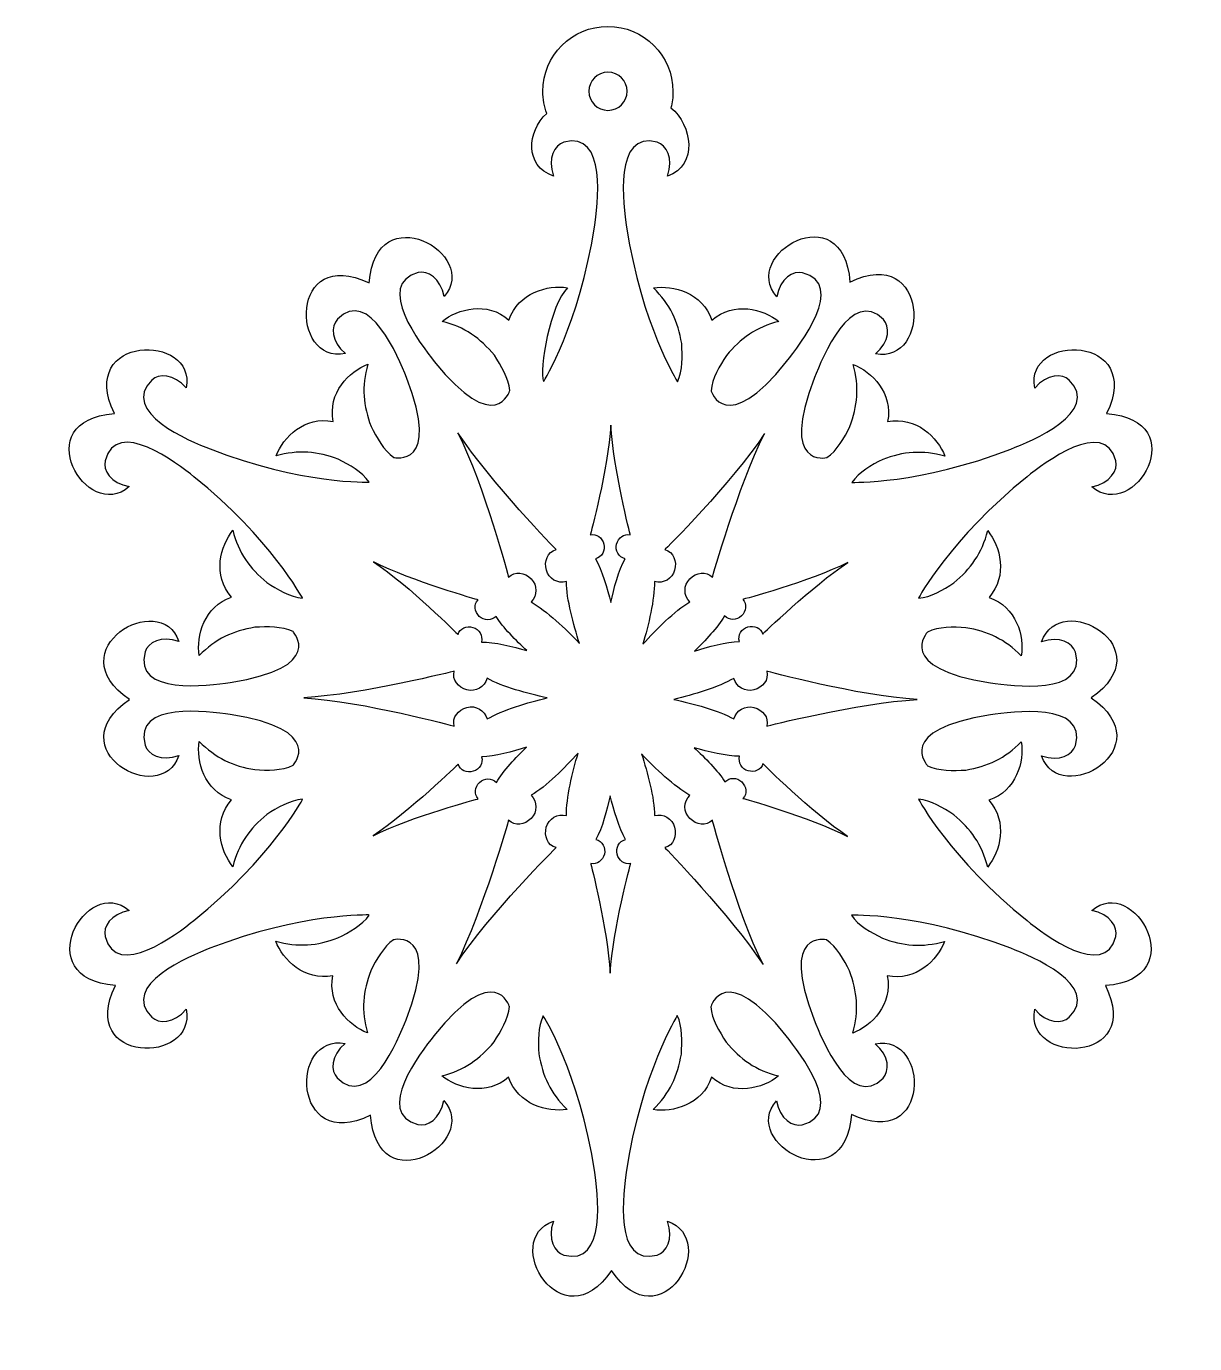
# Model space of a CAD drawing. Header units: centimetres. Extents: x 1 to 126, y -110 to -2.
# Drawn here: x 116.63 to 125.82, y -94.04 to -83.66 of the extents above; entities that cross this region are included whole.
import ezdxf

# ---------------------------------------------------------------- set-up
doc = ezdxf.new("R2010")
doc.units = ezdxf.units.CM
doc.header["$MEASUREMENT"] = 0
doc.layers.add('layer 1', color=7, linetype='Continuous')

msp = doc.modelspace()

# ---------------------------------------------------------------- linework, layer by layer
at = {"layer": 'layer 1', "color": 250}
for points, knots in [([(121.35293, -92.67088), (121.47019, -91.90664), (121.75286, -91.45425), (121.75286, -91.45425), (121.75286, -91.45425), (121.79489, -91.54156), (121.79061, -91.65958), (121.78475, -91.75704), (121.78475, -91.75704), (121.75669, -91.92573), (121.69354, -92.06785), (121.5621, -92.19364), (121.5621, -92.19364), (121.71792, -92.21849), (121.94882, -92.15615), (122.02269, -91.93971), (122.02269, -91.93971), (122.19487, -92.09021), (122.42628, -92.0287), (122.54883, -91.92926), (122.54883, -91.92926), (122.37208, -91.88605), (122.24633, -91.79454), (122.1377, -91.66248), (122.1377, -91.66248), (122.08391, -91.581), (122.02387, -91.48121), (122.01663, -91.38459), (122.01663, -91.38459), (122.01663, -91.38459), (122.12718, -91.01079), (122.61084, -91.61404), (122.61084, -91.61404), (122.71577, -91.74491), (123.08322, -92.22388), (122.7368, -92.31285), (122.7368, -92.31285), (122.66423, -92.3315), (122.55879, -92.2702), (122.53296, -92.12373), (122.53296, -92.12373), (122.24199, -92.45868), (123.07243, -92.92507), (123.12308, -92.23203), (123.12308, -92.23203), (123.74858, -92.53472), (123.74574, -91.59063), (123.31017, -91.67512), (123.31017, -91.67512), (123.4241, -91.77074), (123.42446, -91.89269), (123.37203, -91.94622), (123.37203, -91.94622), (123.12175, -92.20173), (122.89071, -91.64401), (122.82983, -91.48771), (122.82983, -91.48771), (122.54927, -90.76721), (122.92829, -90.85836), (122.92829, -90.85836), (122.92829, -90.85836), (123.00834, -90.91293), (123.06474, -91.01482), (123.1084, -91.10217), (123.1084, -91.10217), (123.16845, -91.26228), (123.18483, -91.41694), (123.13387, -91.59161), (123.13387, -91.59161), (123.28124, -91.5352), (123.45004, -91.36576), (123.40579, -91.14139), (123.40579, -91.14139), (123.63016, -91.18564), (123.79982, -91.01666), (123.85622, -90.86928), (123.85622, -90.86928), (123.68155, -90.92023), (123.5269, -90.90385), (123.36679, -90.8438), (123.36679, -90.8438), (123.27946, -90.80013), (123.17756, -90.74373), (123.12299, -90.66367), (123.12299, -90.66367), (123.12299, -90.66367), (123.65827, -90.64351), (124.37873, -90.92413), (124.37873, -90.92413), (124.53503, -90.985), (125.09273, -91.21606), (124.83721, -91.46632), (124.83721, -91.46632), (124.78368, -91.51875), (124.66174, -91.51838), (124.56611, -91.40445), (124.56611, -91.40445), (124.48161, -91.84001), (125.42583, -91.84299), (125.12317, -91.21748), (125.12317, -91.21748), (125.81621, -91.16687), (125.34986, -90.33641), (125.01489, -90.62735), (125.01489, -90.62735), (125.16136, -90.6532), (125.22266, -90.75863), (125.20402, -90.8312), (125.20402, -90.8312), (125.11502, -91.17761), (124.63608, -90.81014), (124.50522, -90.70521), (124.50522, -90.70521), (123.902, -90.22154), (123.65154, -89.75055), (123.65154, -89.75055), (123.65154, -89.75055), (123.74817, -89.7578), (123.84734, -89.81924), (123.92883, -89.87304), (123.92883, -89.87304), (124.06088, -89.98169), (124.15239, -90.10743), (124.1956, -90.28418), (124.1956, -90.28418), (124.29502, -90.16164), (124.35649, -89.9305), (124.20599, -89.75832), (124.20599, -89.75832), (124.42243, -89.68446), (124.48485, -89.45328), (124.46001, -89.29746), (124.46001, -89.29746), (124.33421, -89.4289), (124.19209, -89.49204), (124.0234, -89.5201), (124.0234, -89.5201), (123.92594, -89.52595), (123.8095, -89.52804), (123.7222, -89.48601), (123.7222, -89.48601), (123.7222, -89.48601), (123.45376, -89.20337), (124.21802, -89.08613), (124.21802, -89.08613), (124.38382, -89.0607), (124.98235, -88.98196), (124.88619, -89.32646), (124.88619, -89.32646), (124.86605, -89.39862), (124.76026, -89.45928), (124.62047, -89.40842), (124.62047, -89.40842), (124.76508, -89.82789), (125.58422, -89.34189), (125.00934, -88.95152), (125.00934, -88.95152), (125.58424, -88.56116), (124.7652, -88.09158), (124.62058, -88.51103), (124.62058, -88.51103), (124.76036, -88.46019), (124.86616, -88.52084), (124.88629, -88.59301), (124.88629, -88.59301), (124.98243, -88.93751), (124.38391, -88.85874), (124.21811, -88.83331), (124.21811, -88.83331), (123.45386, -88.71604), (123.7223, -88.43338), (123.7223, -88.43338), (123.7223, -88.43338), (123.8096, -88.39133), (123.92604, -88.39343), (124.02351, -88.39929), (124.02351, -88.39929), (124.1922, -88.42734), (124.33432, -88.4905), (124.46011, -88.62195), (124.46011, -88.62195), (124.48496, -88.46612), (124.4226, -88.23521), (124.20617, -88.16136), (124.20617, -88.16136), (124.35669, -87.98917), (124.29516, -87.75775), (124.19573, -87.63522), (124.19573, -87.63522), (124.15252, -87.81195), (124.061, -87.9377), (123.92895, -88.04634), (123.92895, -88.04634), (123.84747, -88.10014), (123.74766, -88.16017), (123.65105, -88.16742), (123.65105, -88.16742), (123.65105, -88.16742), (123.90214, -87.69505), (124.50538, -87.21141), (124.50538, -87.21141), (124.63625, -87.10649), (125.11522, -86.73903), (125.20419, -87.08544), (125.20419, -87.08544), (125.22283, -87.15802), (125.16154, -87.26345), (125.01506, -87.28929), (125.01506, -87.28929), (125.35001, -87.58025), (125.8247, -86.76402), (125.13167, -86.71337), (125.13167, -86.71337), (125.43436, -86.08788), (124.48197, -86.07652), (124.56646, -86.51208), (124.56646, -86.51208), (124.66209, -86.39815), (124.78403, -86.39779), (124.83756, -86.45023), (124.83756, -86.45023), (125.09307, -86.7005), (124.53535, -86.93154), (124.37904, -86.99241), (124.37904, -86.99241), (123.65855, -87.27297), (123.12647, -87.25496), (123.12647, -87.25496), (123.12647, -87.25496), (123.18105, -87.17491), (123.28192, -87.11792), (123.36925, -87.07426), (123.36925, -87.07426), (123.52937, -87.01422), (123.68401, -86.99785), (123.85868, -87.0488), (123.85868, -87.0488), (123.80229, -86.90142), (123.63285, -86.73263), (123.40847, -86.77687), (123.40847, -86.77687), (123.45273, -86.55251), (123.28375, -86.38285), (123.13638, -86.32645), (123.13638, -86.32645), (123.18732, -86.50112), (123.17093, -86.65577), (123.11089, -86.81588), (123.11089, -86.81588), (123.06722, -86.90321), (123.01081, -87.0051), (122.93076, -87.05969), (122.93076, -87.05969), (122.93076, -87.05969), (122.55178, -87.15082), (122.83238, -86.43036), (122.83238, -86.43036), (122.89325, -86.27406), (123.12432, -85.71635), (123.37458, -85.97187), (123.37458, -85.97187), (123.42701, -86.0254), (123.42663, -86.14734), (123.3127, -86.24296), (123.3127, -86.24296), (123.74828, -86.32747), (123.73696, -85.3751), (123.11145, -85.67775), (123.11145, -85.67775), (123.06084, -84.98471), (122.24466, -85.45921), (122.53561, -85.79419), (122.53561, -85.79419), (122.56146, -85.64771), (122.66689, -85.58642), (122.73946, -85.60506), (122.73946, -85.60506), (123.08587, -85.69406), (122.71839, -86.173), (122.61346, -86.30386), (122.61346, -86.30386), (122.12979, -86.90708), (122.01921, -86.53328), (122.01921, -86.53328), (122.01921, -86.53328), (122.02645, -86.43665), (122.0865, -86.33686), (122.14031, -86.25538), (122.14031, -86.25538), (122.24895, -86.12333), (122.37469, -86.03182), (122.55144, -85.98862), (122.55144, -85.98862), (122.42891, -85.88919), (122.19775, -85.82773), (122.02557, -85.97823), (122.02557, -85.97823), (121.95172, -85.76179), (121.72055, -85.69936), (121.56472, -85.72421), (121.56472, -85.72421), (121.69617, -85.84999), (121.75931, -85.99212), (121.78735, -86.1608), (121.78735, -86.1608), (121.79321, -86.25827), (121.79633, -86.3753), (121.75429, -86.4626), (121.75429, -86.4626), (121.75429, -86.4626), (121.47062, -86.00959), (121.3534, -85.24534), (121.3534, -85.24534), (121.32797, -85.07955), (121.24923, -84.48103), (121.59372, -84.57718), (121.59372, -84.57718), (121.66589, -84.59733), (121.72655, -84.70312), (121.6757, -84.84289), (121.6757, -84.84289), (121.91962, -84.75881), (121.8691, -84.43963), (121.70212, -84.30614), (121.70212, -84.30614), (121.71291, -84.26475), (121.71866, -84.22133), (121.71866, -84.17657), (121.71866, -84.17657), (121.71866, -83.89362), (121.48928, -83.66427), (121.20635, -83.66427), (121.20635, -83.66427), (120.9234, -83.66427), (120.69404, -83.89362), (120.69404, -84.17657), (120.69404, -84.17657), (120.69404, -84.23722), (120.70517, -84.29541), (120.72451, -84.34941), (120.72451, -84.34941), (120.57312, -84.49254), (120.54703, -84.76317), (120.77826, -84.84289), (120.77826, -84.84289), (120.72741, -84.70312), (120.78807, -84.59734), (120.86022, -84.5772), (120.86022, -84.5772), (121.20472, -84.48106), (121.12595, -85.07956), (121.10053, -85.24535), (121.10053, -85.24535), (120.98327, -86.00958), (120.70076, -86.46005), (120.70076, -86.46005), (120.70076, -86.46005), (120.65872, -86.37275), (120.75687, -85.84864), (120.88831, -85.72284), (120.88831, -85.72284), (120.7325, -85.698), (120.50159, -85.76034), (120.42772, -85.97678), (120.42772, -85.97678), (120.25554, -85.82626), (120.02414, -85.88778), (119.90159, -85.98721), (119.90159, -85.98721), (120.07833, -86.03043), (120.20406, -86.12194), (120.31271, -86.254), (120.31271, -86.254), (120.36651, -86.33548), (120.42654, -86.43526), (120.43378, -86.53189), (120.43378, -86.53189), (120.43378, -86.53189), (120.32323, -86.90568), (119.83957, -86.30244), (119.83957, -86.30244), (119.73465, -86.17156), (119.3672, -85.6926), (119.71361, -85.60362), (119.71361, -85.60362), (119.78619, -85.58498), (119.89162, -85.64628), (119.91746, -85.79276), (119.91746, -85.79276), (120.20843, -85.4578), (119.37799, -84.99141), (119.32734, -85.68445), (119.32734, -85.68445), (118.70185, -85.38176), (118.70468, -86.32583), (119.14025, -86.24136), (119.14025, -86.24136), (119.02632, -86.14573), (119.02596, -86.02378), (119.07839, -85.97025), (119.07839, -85.97025), (119.32867, -85.71475), (119.55972, -86.27247), (119.62059, -86.42877), (119.62059, -86.42877), (119.90115, -87.14925), (119.52213, -87.05812), (119.52213, -87.05812), (119.52213, -87.05812), (119.44208, -87.00353), (119.38567, -86.90164), (119.34202, -86.8143), (119.34202, -86.8143), (119.28197, -86.65419), (119.2656, -86.49954), (119.31655, -86.32488), (119.31655, -86.32488), (119.16917, -86.38126), (119.00038, -86.55071), (119.04463, -86.77508), (119.04463, -86.77508), (118.82026, -86.73082), (118.65061, -86.89981), (118.5942, -87.04718), (118.5942, -87.04718), (118.76887, -86.99625), (118.92352, -87.01262), (119.08363, -87.07267), (119.08363, -87.07267), (119.17096, -87.11634), (119.27285, -87.17274), (119.32743, -87.2528), (119.32743, -87.2528), (119.32743, -87.2528), (118.79524, -87.2727), (118.07478, -86.99211), (118.07478, -86.99211), (117.91848, -86.93124), (117.36078, -86.70018), (117.6163, -86.44993), (117.6163, -86.44993), (117.66983, -86.39749), (117.79178, -86.39785), (117.88738, -86.51178), (117.88738, -86.51178), (117.97189, -86.07622), (117.01953, -86.08755), (117.32219, -86.71304), (117.32219, -86.71304), (116.62916, -86.76366), (117.10367, -87.57982), (117.43862, -87.28887), (117.43862, -87.28887), (117.29215, -87.26303), (117.23086, -87.1576), (117.24951, -87.08504), (117.24951, -87.08504), (117.3385, -86.73862), (117.81744, -87.10609), (117.9483, -87.21101), (117.9483, -87.21101), (118.55151, -87.69467), (118.80196, -88.16566), (118.80196, -88.16566), (118.80196, -88.16566), (118.70534, -88.15842), (118.60307, -88.09722), (118.52158, -88.04342), (118.52158, -88.04342), (118.38955, -87.93477), (118.29803, -87.80902), (118.25482, -87.63229), (118.25482, -87.63229), (118.1554, -87.75481), (118.09392, -87.98595), (118.24443, -88.15814), (118.24443, -88.15814), (118.02799, -88.232), (117.96557, -88.46317), (117.99041, -88.619), (117.99041, -88.619), (118.11621, -88.48755), (118.25833, -88.42441), (118.42701, -88.39635), (118.42701, -88.39635), (118.52448, -88.39051), (118.64091, -88.38842), (118.72822, -88.43045), (118.72822, -88.43045), (118.72822, -88.43045), (118.99665, -88.7131), (118.23239, -88.83032), (118.23239, -88.83032), (118.0666, -88.85575), (117.46807, -88.9345), (117.56423, -88.59), (117.56423, -88.59), (117.58437, -88.51783), (117.69016, -88.45717), (117.82995, -88.50803), (117.82995, -88.50803), (117.68534, -88.08857), (116.86622, -88.57456), (117.44108, -88.96494), (117.44108, -88.96494), (116.86619, -89.35529), (117.68522, -89.82487), (117.82984, -89.40543), (117.82984, -89.40543), (117.69006, -89.45627), (117.58427, -89.3956), (117.56413, -89.32343), (117.56413, -89.32343), (117.46799, -88.97893), (118.06651, -89.0577), (118.23231, -89.08315), (118.23231, -89.08315), (118.99655, -89.20041), (118.72811, -89.48309), (118.72811, -89.48309), (118.72811, -89.48309), (118.64081, -89.52512), (118.52437, -89.52302), (118.4269, -89.51716), (118.4269, -89.51716), (118.25822, -89.4891), (118.1161, -89.42596), (117.99031, -89.29449), (117.99031, -89.29449), (117.96546, -89.45033), (118.0278, -89.68122), (118.24424, -89.7551), (118.24424, -89.7551), (118.09372, -89.92728), (118.15524, -90.15869), (118.25468, -90.28122), (118.25468, -90.28122), (118.29789, -90.10449), (118.38941, -89.97874), (118.52146, -89.87011), (118.52146, -89.87011), (118.60294, -89.81631), (118.70626, -89.75799), (118.80288, -89.75076), (118.80288, -89.75076), (118.80288, -89.75076), (118.55139, -90.22114), (117.94816, -90.70478), (117.94816, -90.70478), (117.81728, -90.8097), (117.33833, -91.17715), (117.24936, -90.83075), (117.24936, -90.83075), (117.23071, -90.75817), (117.29201, -90.65274), (117.43848, -90.6269), (117.43848, -90.6269), (117.10352, -90.33594), (116.63715, -91.16637), (117.33018, -91.21702), (117.33018, -91.21702), (117.0275, -91.8425), (117.97157, -91.83965), (117.88709, -91.4041), (117.88709, -91.4041), (117.79146, -91.51802), (117.66951, -91.51838), (117.61599, -91.46595), (117.61599, -91.46595), (117.36049, -91.21568), (117.91819, -90.98464), (118.07449, -90.92377), (118.07449, -90.92377), (118.79496, -90.64321), (119.32808, -90.66181), (119.32808, -90.66181), (119.32808, -90.66181), (119.27349, -90.74185), (119.16848, -90.79856), (119.08115, -90.84223), (119.08115, -90.84223), (118.92103, -90.90227), (118.76637, -90.91864), (118.5917, -90.86769), (118.5917, -90.86769), (118.64811, -91.01507), (118.81755, -91.18385), (119.04192, -91.13962), (119.04192, -91.13962), (118.99766, -91.36398), (119.16664, -91.53363), (119.31402, -91.59004), (119.31402, -91.59004), (119.26308, -91.41537), (119.27947, -91.26071), (119.3395, -91.10061), (119.3395, -91.10061), (119.38317, -91.01327), (119.43958, -90.91139), (119.51963, -90.8568), (119.51963, -90.8568), (119.51963, -90.8568), (119.89863, -90.76565), (119.61802, -91.48613), (119.61802, -91.48613), (119.55715, -91.64244), (119.32608, -92.20014), (119.07581, -91.94461), (119.07581, -91.94461), (119.02338, -91.89108), (119.02375, -91.76914), (119.13768, -91.67352), (119.13768, -91.67352), (118.70212, -91.58902), (118.71344, -92.54139), (119.33894, -92.23875), (119.33894, -92.23875), (119.38956, -92.93179), (120.20574, -92.45728), (119.91478, -92.1223), (119.91478, -92.1223), (119.88894, -92.26878), (119.78352, -92.33007), (119.71095, -92.31142), (119.71095, -92.31142), (119.36451, -92.22244), (119.73199, -91.74349), (119.83692, -91.61262), (119.83692, -91.61262), (120.32061, -91.00939), (120.43119, -91.3832), (120.43119, -91.3832), (120.43119, -91.3832), (120.42395, -91.47983), (120.36391, -91.57962), (120.31009, -91.66109), (120.31009, -91.66109), (120.20146, -91.79315), (120.0757, -91.88465), (119.89897, -91.92787), (119.89897, -91.92787), (120.0215, -92.0273), (120.25265, -92.08876), (120.42482, -91.93826), (120.42482, -91.93826), (120.49868, -92.1547), (120.72985, -92.21713), (120.88569, -92.19228), (120.88569, -92.19228), (120.75424, -92.06649), (120.69109, -91.92437), (120.66304, -91.75569), (120.66304, -91.75569), (120.65719, -91.65822), (120.6551, -91.54177), (120.69714, -91.45448), (120.69714, -91.45448), (120.69714, -91.45448), (120.98289, -91.90656), (121.10012, -92.67078), (121.10012, -92.67078), (121.12555, -92.83659), (121.20429, -93.4351), (120.8598, -93.33895), (120.8598, -93.33895), (120.78763, -93.31881), (120.72697, -93.21302), (120.77783, -93.07325), (120.77783, -93.07325), (120.35838, -93.21784), (120.84435, -94.03695), (121.23474, -93.4621), (121.23474, -93.4621), (121.62507, -94.03697), (122.09465, -93.21796), (121.6752, -93.07335), (121.6752, -93.07335), (121.72605, -93.21312), (121.6654, -93.31891), (121.59323, -93.33905), (121.59323, -93.33905), (121.24873, -93.43519), (121.3275, -92.83668), (121.35293, -92.67088)], [0, 0, 0, 0, 0.00581395, 0.00581395, 0.00581395, 0.00581395, 0.01162791, 0.01162791, 0.01162791, 0.01162791, 0.01744186, 0.01744186, 0.01744186, 0.01744186, 0.02325581, 0.02325581, 0.02325581, 0.02325581, 0.02906977, 0.02906977, 0.02906977, 0.02906977, 0.03488372, 0.03488372, 0.03488372, 0.03488372, 0.04069767, 0.04069767, 0.04069767, 0.04069767, 0.04651163, 0.04651163, 0.04651163, 0.04651163, 0.05232558, 0.05232558, 0.05232558, 0.05232558, 0.05813953, 0.05813953, 0.05813953, 0.05813953, 0.06395349, 0.06395349, 0.06395349, 0.06395349, 0.06976744, 0.06976744, 0.06976744, 0.06976744, 0.0755814, 0.0755814, 0.0755814, 0.0755814, 0.08139535, 0.08139535, 0.08139535, 0.08139535, 0.0872093, 0.0872093, 0.0872093, 0.0872093, 0.09302326, 0.09302326, 0.09302326, 0.09302326, 0.09883721, 0.09883721, 0.09883721, 0.09883721, 0.10465116, 0.10465116, 0.10465116, 0.10465116, 0.11046512, 0.11046512, 0.11046512, 0.11046512, 0.11627907, 0.11627907, 0.11627907, 0.11627907, 0.12209302, 0.12209302, 0.12209302, 0.12209302, 0.12790698, 0.12790698, 0.12790698, 0.12790698, 0.13372093, 0.13372093, 0.13372093, 0.13372093, 0.13953488, 0.13953488, 0.13953488, 0.13953488, 0.14534884, 0.14534884, 0.14534884, 0.14534884, 0.15116279, 0.15116279, 0.15116279, 0.15116279, 0.15697674, 0.15697674, 0.15697674, 0.15697674, 0.1627907, 0.1627907, 0.1627907, 0.1627907, 0.16860465, 0.16860465, 0.16860465, 0.16860465, 0.1744186, 0.1744186, 0.1744186, 0.1744186, 0.18023256, 0.18023256, 0.18023256, 0.18023256, 0.18604651, 0.18604651, 0.18604651, 0.18604651, 0.19186047, 0.19186047, 0.19186047, 0.19186047, 0.19767442, 0.19767442, 0.19767442, 0.19767442, 0.20348837, 0.20348837, 0.20348837, 0.20348837, 0.20930233, 0.20930233, 0.20930233, 0.20930233, 0.21511628, 0.21511628, 0.21511628, 0.21511628, 0.22093023, 0.22093023, 0.22093023, 0.22093023, 0.22674419, 0.22674419, 0.22674419, 0.22674419, 0.23255814, 0.23255814, 0.23255814, 0.23255814, 0.23837209, 0.23837209, 0.23837209, 0.23837209, 0.24418605, 0.24418605, 0.24418605, 0.24418605, 0.25, 0.25, 0.25, 0.25, 0.25581395, 0.25581395, 0.25581395, 0.25581395, 0.26162791, 0.26162791, 0.26162791, 0.26162791, 0.26744186, 0.26744186, 0.26744186, 0.26744186, 0.27325581, 0.27325581, 0.27325581, 0.27325581, 0.27906977, 0.27906977, 0.27906977, 0.27906977, 0.28488372, 0.28488372, 0.28488372, 0.28488372, 0.29069767, 0.29069767, 0.29069767, 0.29069767, 0.29651163, 0.29651163, 0.29651163, 0.29651163, 0.30232558, 0.30232558, 0.30232558, 0.30232558, 0.30813953, 0.30813953, 0.30813953, 0.30813953, 0.31395349, 0.31395349, 0.31395349, 0.31395349, 0.31976744, 0.31976744, 0.31976744, 0.31976744, 0.3255814, 0.3255814, 0.3255814, 0.3255814, 0.33139535, 0.33139535, 0.33139535, 0.33139535, 0.3372093, 0.3372093, 0.3372093, 0.3372093, 0.34302326, 0.34302326, 0.34302326, 0.34302326, 0.34883721, 0.34883721, 0.34883721, 0.34883721, 0.35465116, 0.35465116, 0.35465116, 0.35465116, 0.36046512, 0.36046512, 0.36046512, 0.36046512, 0.36627907, 0.36627907, 0.36627907, 0.36627907, 0.37209302, 0.37209302, 0.37209302, 0.37209302, 0.37790698, 0.37790698, 0.37790698, 0.37790698, 0.38372093, 0.38372093, 0.38372093, 0.38372093, 0.38953488, 0.38953488, 0.38953488, 0.38953488, 0.39534884, 0.39534884, 0.39534884, 0.39534884, 0.40116279, 0.40116279, 0.40116279, 0.40116279, 0.40697674, 0.40697674, 0.40697674, 0.40697674, 0.4127907, 0.4127907, 0.4127907, 0.4127907, 0.41860465, 0.41860465, 0.41860465, 0.41860465, 0.4244186, 0.4244186, 0.4244186, 0.4244186, 0.43023256, 0.43023256, 0.43023256, 0.43023256, 0.43604651, 0.43604651, 0.43604651, 0.43604651, 0.44186047, 0.44186047, 0.44186047, 0.44186047, 0.44767442, 0.44767442, 0.44767442, 0.44767442, 0.45348837, 0.45348837, 0.45348837, 0.45348837, 0.45930233, 0.45930233, 0.45930233, 0.45930233, 0.46511628, 0.46511628, 0.46511628, 0.46511628, 0.47093023, 0.47093023, 0.47093023, 0.47093023, 0.47674419, 0.47674419, 0.47674419, 0.47674419, 0.48255814, 0.48255814, 0.48255814, 0.48255814, 0.48837209, 0.48837209, 0.48837209, 0.48837209, 0.49418605, 0.49418605, 0.49418605, 0.49418605, 0.5, 0.5, 0.5, 0.5, 0.50581395, 0.50581395, 0.50581395, 0.50581395, 0.51162791, 0.51162791, 0.51162791, 0.51162791, 0.51744186, 0.51744186, 0.51744186, 0.51744186, 0.52325581, 0.52325581, 0.52325581, 0.52325581, 0.52906977, 0.52906977, 0.52906977, 0.52906977, 0.53488372, 0.53488372, 0.53488372, 0.53488372, 0.54069767, 0.54069767, 0.54069767, 0.54069767, 0.54651163, 0.54651163, 0.54651163, 0.54651163, 0.55232558, 0.55232558, 0.55232558, 0.55232558, 0.55813953, 0.55813953, 0.55813953, 0.55813953, 0.56395349, 0.56395349, 0.56395349, 0.56395349, 0.56976744, 0.56976744, 0.56976744, 0.56976744, 0.5755814, 0.5755814, 0.5755814, 0.5755814, 0.58139535, 0.58139535, 0.58139535, 0.58139535, 0.5872093, 0.5872093, 0.5872093, 0.5872093, 0.59302326, 0.59302326, 0.59302326, 0.59302326, 0.59883721, 0.59883721, 0.59883721, 0.59883721, 0.60465116, 0.60465116, 0.60465116, 0.60465116, 0.61046512, 0.61046512, 0.61046512, 0.61046512, 0.61627907, 0.61627907, 0.61627907, 0.61627907, 0.62209302, 0.62209302, 0.62209302, 0.62209302, 0.62790698, 0.62790698, 0.62790698, 0.62790698, 0.63372093, 0.63372093, 0.63372093, 0.63372093, 0.63953488, 0.63953488, 0.63953488, 0.63953488, 0.64534884, 0.64534884, 0.64534884, 0.64534884, 0.65116279, 0.65116279, 0.65116279, 0.65116279, 0.65697674, 0.65697674, 0.65697674, 0.65697674, 0.6627907, 0.6627907, 0.6627907, 0.6627907, 0.66860465, 0.66860465, 0.66860465, 0.66860465, 0.6744186, 0.6744186, 0.6744186, 0.6744186, 0.68023256, 0.68023256, 0.68023256, 0.68023256, 0.68604651, 0.68604651, 0.68604651, 0.68604651, 0.69186047, 0.69186047, 0.69186047, 0.69186047, 0.69767442, 0.69767442, 0.69767442, 0.69767442, 0.70348837, 0.70348837, 0.70348837, 0.70348837, 0.70930233, 0.70930233, 0.70930233, 0.70930233, 0.71511628, 0.71511628, 0.71511628, 0.71511628, 0.72093023, 0.72093023, 0.72093023, 0.72093023, 0.72674419, 0.72674419, 0.72674419, 0.72674419, 0.73255814, 0.73255814, 0.73255814, 0.73255814, 0.73837209, 0.73837209, 0.73837209, 0.73837209, 0.74418605, 0.74418605, 0.74418605, 0.74418605, 0.75, 0.75, 0.75, 0.75, 0.75581395, 0.75581395, 0.75581395, 0.75581395, 0.76162791, 0.76162791, 0.76162791, 0.76162791, 0.76744186, 0.76744186, 0.76744186, 0.76744186, 0.77325581, 0.77325581, 0.77325581, 0.77325581, 0.77906977, 0.77906977, 0.77906977, 0.77906977, 0.78488372, 0.78488372, 0.78488372, 0.78488372, 0.79069767, 0.79069767, 0.79069767, 0.79069767, 0.79651163, 0.79651163, 0.79651163, 0.79651163, 0.80232558, 0.80232558, 0.80232558, 0.80232558, 0.80813953, 0.80813953, 0.80813953, 0.80813953, 0.81395349, 0.81395349, 0.81395349, 0.81395349, 0.81976744, 0.81976744, 0.81976744, 0.81976744, 0.8255814, 0.8255814, 0.8255814, 0.8255814, 0.83139535, 0.83139535, 0.83139535, 0.83139535, 0.8372093, 0.8372093, 0.8372093, 0.8372093, 0.84302326, 0.84302326, 0.84302326, 0.84302326, 0.84883721, 0.84883721, 0.84883721, 0.84883721, 0.85465116, 0.85465116, 0.85465116, 0.85465116, 0.86046512, 0.86046512, 0.86046512, 0.86046512, 0.86627907, 0.86627907, 0.86627907, 0.86627907, 0.87209302, 0.87209302, 0.87209302, 0.87209302, 0.87790698, 0.87790698, 0.87790698, 0.87790698, 0.88372093, 0.88372093, 0.88372093, 0.88372093, 0.88953488, 0.88953488, 0.88953488, 0.88953488, 0.89534884, 0.89534884, 0.89534884, 0.89534884, 0.90116279, 0.90116279, 0.90116279, 0.90116279, 0.90697674, 0.90697674, 0.90697674, 0.90697674, 0.9127907, 0.9127907, 0.9127907, 0.9127907, 0.91860465, 0.91860465, 0.91860465, 0.91860465, 0.9244186, 0.9244186, 0.9244186, 0.9244186, 0.93023256, 0.93023256, 0.93023256, 0.93023256, 0.93604651, 0.93604651, 0.93604651, 0.93604651, 0.94186047, 0.94186047, 0.94186047, 0.94186047, 0.94767442, 0.94767442, 0.94767442, 0.94767442, 0.95348837, 0.95348837, 0.95348837, 0.95348837, 0.95930233, 0.95930233, 0.95930233, 0.95930233, 0.96511628, 0.96511628, 0.96511628, 0.96511628, 0.97093023, 0.97093023, 0.97093023, 0.97093023, 0.97674419, 0.97674419, 0.97674419, 0.97674419, 0.98255814, 0.98255814, 0.98255814, 0.98255814, 0.98837209, 0.98837209, 0.98837209, 0.98837209, 1, 1, 1, 1]), ([(121.20719, -84.326), (121.12419, -84.326), (121.05689, -84.25872), (121.05689, -84.17571), (121.05689, -84.17571), (121.05689, -84.09271), (121.12419, -84.02541), (121.20719, -84.02541), (121.20719, -84.02541), (121.2902, -84.02541), (121.35748, -84.09271), (121.35748, -84.17571), (121.35748, -84.17571), (121.35748, -84.25872), (121.2902, -84.326), (121.20719, -84.326)], [0, 0, 0, 0, 0.2, 0.2, 0.2, 0.2, 0.4, 0.4, 0.4, 0.4, 0.6, 0.6, 0.6, 0.6, 1, 1, 1, 1]), ([(121.34163, -87.85677), (121.29131, -87.94443), (121.25397, -88.09187), (121.22893, -88.20074), (121.22893, -88.20074), (121.20389, -88.09187), (121.15852, -87.94438), (121.10821, -87.85674), (121.10821, -87.85674), (121.15835, -87.84329), (121.1881, -87.79177), (121.17466, -87.74163), (121.17466, -87.74163), (121.16123, -87.69149), (121.11757, -87.65477), (121.06742, -87.66821), (121.06742, -87.66821), (121.06742, -87.66821), (121.20907, -87.14629), (121.22954, -86.80514), (121.22954, -86.80514), (121.25001, -87.14629), (121.38242, -87.66825), (121.38242, -87.66825), (121.38242, -87.66825), (121.33228, -87.65482), (121.28861, -87.69154), (121.27517, -87.74168), (121.27517, -87.74168), (121.26174, -87.79181), (121.29149, -87.84335), (121.34163, -87.85677)], [0, 0, 0, 0, 0.11111111, 0.11111111, 0.11111111, 0.11111111, 0.22222222, 0.22222222, 0.22222222, 0.22222222, 0.33333333, 0.33333333, 0.33333333, 0.33333333, 0.44444444, 0.44444444, 0.44444444, 0.44444444, 0.55555556, 0.55555556, 0.55555556, 0.55555556, 0.66666667, 0.66666667, 0.66666667, 0.66666667, 0.77777778, 0.77777778, 0.77777778, 0.77777778, 1, 1, 1, 1]), ([(120.98182, -88.52265), (120.8774, -88.4105), (120.72235, -88.2664), (120.60245, -88.19678), (120.60245, -88.19678), (120.65279, -88.14643), (120.65279, -88.06481), (120.60246, -88.01447), (120.60246, -88.01447), (120.55211, -87.96411), (120.47504, -87.95044), (120.42469, -88.00079), (120.42469, -88.00079), (120.42469, -88.00079), (120.23498, -87.28364), (120.02532, -86.86431), (120.02532, -86.86431), (120.28364, -87.25555), (120.79892, -87.7848), (120.79892, -87.7848), (120.79892, -87.7848), (120.73016, -87.80323), (120.70346, -87.8768), (120.72189, -87.94558), (120.72189, -87.94558), (120.74031, -88.01435), (120.811, -88.05516), (120.87978, -88.03674), (120.87978, -88.03674), (120.88012, -88.17537), (120.9369, -88.37614), (120.98182, -88.52265)], [0, 0, 0, 0, 0.11111111, 0.11111111, 0.11111111, 0.11111111, 0.22222222, 0.22222222, 0.22222222, 0.22222222, 0.33333333, 0.33333333, 0.33333333, 0.33333333, 0.44444444, 0.44444444, 0.44444444, 0.44444444, 0.55555556, 0.55555556, 0.55555556, 0.55555556, 0.66666667, 0.66666667, 0.66666667, 0.66666667, 0.77777778, 0.77777778, 0.77777778, 0.77777778, 1, 1, 1, 1]), ([(122.02898, -88.00094), (121.97863, -87.95059), (121.90156, -87.96427), (121.85121, -88.01462), (121.85121, -88.01462), (121.80086, -88.06496), (121.80086, -88.14659), (121.85121, -88.19694), (121.85121, -88.19694), (121.73131, -88.26654), (121.58583, -88.41612), (121.4814, -88.52827), (121.4814, -88.52827), (121.52633, -88.38176), (121.5736, -88.17543), (121.57395, -88.03678), (121.57395, -88.03678), (121.64271, -88.05522), (121.71341, -88.01441), (121.73184, -87.94562), (121.73184, -87.94562), (121.75027, -87.87685), (121.72357, -87.80327), (121.6548, -87.78485), (121.6548, -87.78485), (121.6548, -87.78485), (122.18103, -87.26197), (122.43936, -86.87073), (122.43936, -86.87073), (122.22969, -87.29005), (122.02898, -88.00094), (122.02898, -88.00094)], [0, 0, 0, 0, 0.11111111, 0.11111111, 0.11111111, 0.11111111, 0.22222222, 0.22222222, 0.22222222, 0.22222222, 0.33333333, 0.33333333, 0.33333333, 0.33333333, 0.44444444, 0.44444444, 0.44444444, 0.44444444, 0.55555556, 0.55555556, 0.55555556, 0.55555556, 0.66666667, 0.66666667, 0.66666667, 0.66666667, 0.77777778, 0.77777778, 0.77777778, 0.77777778, 1, 1, 1, 1]), ([(120.56874, -88.57954), (120.46194, -88.54679), (120.31152, -88.51233), (120.21045, -88.51208), (120.21045, -88.51208), (120.22389, -88.46194), (120.19413, -88.41041), (120.14399, -88.39698), (120.14399, -88.39698), (120.09387, -88.38353), (120.04023, -88.403), (120.02679, -88.45313), (120.02679, -88.45313), (120.02679, -88.45313), (119.64562, -88.06952), (119.36041, -87.8812), (119.36041, -87.8812), (119.6661, -88.03405), (120.18432, -88.18036), (120.18432, -88.18036), (120.18432, -88.18036), (120.14763, -88.21706), (120.15759, -88.27325), (120.1943, -88.30994), (120.1943, -88.30994), (120.23099, -88.34665), (120.29049, -88.34665), (120.3272, -88.30995), (120.3272, -88.30995), (120.37794, -88.39736), (120.48698, -88.50341), (120.56874, -88.57954)], [0, 0, 0, 0, 0.11111111, 0.11111111, 0.11111111, 0.11111111, 0.22222222, 0.22222222, 0.22222222, 0.22222222, 0.33333333, 0.33333333, 0.33333333, 0.33333333, 0.44444444, 0.44444444, 0.44444444, 0.44444444, 0.55555556, 0.55555556, 0.55555556, 0.55555556, 0.66666667, 0.66666667, 0.66666667, 0.66666667, 0.77777778, 0.77777778, 0.77777778, 0.77777778, 1, 1, 1, 1]), ([(122.42498, -88.44976), (122.41154, -88.39962), (122.35789, -88.38015), (122.30777, -88.3936), (122.30777, -88.3936), (122.25763, -88.40703), (122.22788, -88.45856), (122.24131, -88.50869), (122.24131, -88.50869), (122.14024, -88.50894), (121.99388, -88.55034), (121.88707, -88.58308), (121.88707, -88.58308), (121.96884, -88.50696), (122.07388, -88.39393), (122.12463, -88.30652), (122.12463, -88.30652), (122.16133, -88.34323), (122.22084, -88.34323), (122.25754, -88.30652), (122.25754, -88.30652), (122.29425, -88.26982), (122.30422, -88.21365), (122.26751, -88.17694), (122.26751, -88.17694), (122.26751, -88.17694), (122.79033, -88.03864), (123.09603, -87.88579), (123.09603, -87.88579), (122.8108, -88.07411), (122.42498, -88.44976), (122.42498, -88.44976)], [0, 0, 0, 0, 0.11111111, 0.11111111, 0.11111111, 0.11111111, 0.22222222, 0.22222222, 0.22222222, 0.22222222, 0.33333333, 0.33333333, 0.33333333, 0.33333333, 0.44444444, 0.44444444, 0.44444444, 0.44444444, 0.55555556, 0.55555556, 0.55555556, 0.55555556, 0.66666667, 0.66666667, 0.66666667, 0.66666667, 0.77777778, 0.77777778, 0.77777778, 0.77777778, 1, 1, 1, 1]), ([(120.25526, -89.11809), (120.23684, -89.04932), (120.16615, -89.0085), (120.09738, -89.02693), (120.09738, -89.02693), (120.02859, -89.04535), (119.97821, -89.10526), (119.99665, -89.17403), (119.99665, -89.17403), (119.99665, -89.17403), (119.28072, -88.97976), (118.81274, -88.95166), (118.81274, -88.95166), (119.28072, -88.92358), (119.99671, -88.74195), (119.99671, -88.74195), (119.99671, -88.74195), (119.97828, -88.81072), (120.02865, -88.87063), (120.09743, -88.88905), (120.09743, -88.88905), (120.1662, -88.90749), (120.2369, -88.86668), (120.25531, -88.79789), (120.25531, -88.79789), (120.37555, -88.86693), (120.57782, -88.91813), (120.72716, -88.95249), (120.72716, -88.95249), (120.57782, -88.98684), (120.3755, -89.04907), (120.25526, -89.11809)], [0, 0, 0, 0, 0.11111111, 0.11111111, 0.11111111, 0.11111111, 0.22222222, 0.22222222, 0.22222222, 0.22222222, 0.33333333, 0.33333333, 0.33333333, 0.33333333, 0.44444444, 0.44444444, 0.44444444, 0.44444444, 0.55555556, 0.55555556, 0.55555556, 0.55555556, 0.66666667, 0.66666667, 0.66666667, 0.66666667, 0.77777778, 0.77777778, 0.77777778, 0.77777778, 1, 1, 1, 1]), ([(122.45678, -89.17429), (122.4752, -89.10551), (122.42483, -89.04561), (122.35606, -89.02717), (122.35606, -89.02717), (122.28728, -89.00875), (122.2166, -89.04956), (122.19816, -89.11833), (122.19816, -89.11833), (122.07793, -89.0493), (121.87567, -88.9981), (121.72632, -88.96374), (121.72632, -88.96374), (121.87567, -88.92938), (122.078, -88.86715), (122.19824, -88.79814), (122.19824, -88.79814), (122.21665, -88.86691), (122.28734, -88.90772), (122.35612, -88.88931), (122.35612, -88.88931), (122.4249, -88.87087), (122.47527, -88.81096), (122.45684, -88.74219), (122.45684, -88.74219), (122.45684, -88.74219), (123.17278, -88.93648), (123.64078, -88.96458), (123.64078, -88.96458), (123.17278, -88.99266), (122.45678, -89.17429), (122.45678, -89.17429)], [0, 0, 0, 0, 0.11111111, 0.11111111, 0.11111111, 0.11111111, 0.22222222, 0.22222222, 0.22222222, 0.22222222, 0.33333333, 0.33333333, 0.33333333, 0.33333333, 0.44444444, 0.44444444, 0.44444444, 0.44444444, 0.55555556, 0.55555556, 0.55555556, 0.55555556, 0.66666667, 0.66666667, 0.66666667, 0.66666667, 0.77777778, 0.77777778, 0.77777778, 0.77777778, 1, 1, 1, 1]), ([(120.56668, -89.34068), (120.48492, -89.4168), (120.37988, -89.52984), (120.32912, -89.61723), (120.32912, -89.61723), (120.29243, -89.58052), (120.23291, -89.58052), (120.19622, -89.61723), (120.19622, -89.61723), (120.15951, -89.65393), (120.14955, -89.71011), (120.18624, -89.74681), (120.18624, -89.74681), (120.18624, -89.74681), (119.66344, -89.88511), (119.35774, -90.03795), (119.35774, -90.03795), (119.64295, -89.84965), (120.02878, -89.474), (120.02878, -89.474), (120.02878, -89.474), (120.04222, -89.52413), (120.09586, -89.5436), (120.146, -89.53015), (120.146, -89.53015), (120.19613, -89.51673), (120.22588, -89.4652), (120.21246, -89.41506), (120.21246, -89.41506), (120.31352, -89.41481), (120.45989, -89.37342), (120.56668, -89.34068)], [0, 0, 0, 0, 0.11111111, 0.11111111, 0.11111111, 0.11111111, 0.22222222, 0.22222222, 0.22222222, 0.22222222, 0.33333333, 0.33333333, 0.33333333, 0.33333333, 0.44444444, 0.44444444, 0.44444444, 0.44444444, 0.55555556, 0.55555556, 0.55555556, 0.55555556, 0.66666667, 0.66666667, 0.66666667, 0.66666667, 0.77777778, 0.77777778, 0.77777778, 0.77777778, 1, 1, 1, 1]), ([(120.87955, -89.87943), (120.81077, -89.86099), (120.74008, -89.90181), (120.72166, -89.97059), (120.72166, -89.97059), (120.70322, -90.03936), (120.72991, -90.11294), (120.79868, -90.13137), (120.79868, -90.13137), (120.79868, -90.13137), (120.27248, -90.65425), (120.01414, -91.04547), (120.01414, -91.04547), (120.22382, -90.62615), (120.42452, -89.91527), (120.42452, -89.91527), (120.42452, -89.91527), (120.47487, -89.96562), (120.55193, -89.95194), (120.60228, -89.9016), (120.60228, -89.9016), (120.65263, -89.85125), (120.65263, -89.76963), (120.60228, -89.71928), (120.60228, -89.71928), (120.72217, -89.64967), (120.86765, -89.50011), (120.97208, -89.38795), (120.97208, -89.38795), (120.92715, -89.53446), (120.87989, -89.74079), (120.87955, -89.87943)], [0, 0, 0, 0, 0.11111111, 0.11111111, 0.11111111, 0.11111111, 0.22222222, 0.22222222, 0.22222222, 0.22222222, 0.33333333, 0.33333333, 0.33333333, 0.33333333, 0.44444444, 0.44444444, 0.44444444, 0.44444444, 0.55555556, 0.55555556, 0.55555556, 0.55555556, 0.66666667, 0.66666667, 0.66666667, 0.66666667, 0.77777778, 0.77777778, 0.77777778, 0.77777778, 1, 1, 1, 1]), ([(122.42815, -91.05195), (122.16985, -90.6607), (121.65455, -90.13143), (121.65455, -90.13143), (121.65455, -90.13143), (121.72332, -90.11302), (121.75002, -90.03944), (121.73159, -89.97067), (121.73159, -89.97067), (121.71316, -89.90188), (121.64248, -89.86107), (121.57369, -89.8795), (121.57369, -89.8795), (121.57335, -89.74085), (121.51658, -89.54009), (121.47166, -89.39357), (121.47166, -89.39357), (121.57609, -89.50574), (121.73114, -89.64984), (121.85102, -89.71945), (121.85102, -89.71945), (121.80068, -89.7698), (121.80068, -89.85142), (121.85102, -89.90177), (121.85102, -89.90177), (121.90136, -89.95212), (121.97844, -89.96579), (122.02878, -89.91545), (122.02878, -89.91545), (122.02878, -89.91545), (122.21849, -90.63261), (122.42815, -91.05195)], [0, 0, 0, 0, 0.11111111, 0.11111111, 0.11111111, 0.11111111, 0.22222222, 0.22222222, 0.22222222, 0.22222222, 0.33333333, 0.33333333, 0.33333333, 0.33333333, 0.44444444, 0.44444444, 0.44444444, 0.44444444, 0.55555556, 0.55555556, 0.55555556, 0.55555556, 0.66666667, 0.66666667, 0.66666667, 0.66666667, 0.77777778, 0.77777778, 0.77777778, 0.77777778, 1, 1, 1, 1]), ([(122.25947, -89.61381), (122.22276, -89.57711), (122.16326, -89.57711), (122.12657, -89.61381), (122.12657, -89.61381), (122.07581, -89.5264), (121.96679, -89.42035), (121.88502, -89.34423), (121.88502, -89.34423), (121.99183, -89.37697), (122.14225, -89.41143), (122.24332, -89.41168), (122.24332, -89.41168), (122.22987, -89.46182), (122.25963, -89.51335), (122.30976, -89.52679), (122.30976, -89.52679), (122.3599, -89.54022), (122.41354, -89.52077), (122.42696, -89.47063), (122.42696, -89.47063), (122.42696, -89.47063), (122.80815, -89.85424), (123.09336, -90.04257), (123.09336, -90.04257), (122.78767, -89.88971), (122.26943, -89.7434), (122.26943, -89.7434), (122.26943, -89.7434), (122.30614, -89.7067), (122.29617, -89.65052), (122.25947, -89.61381)], [0, 0, 0, 0, 0.11111111, 0.11111111, 0.11111111, 0.11111111, 0.22222222, 0.22222222, 0.22222222, 0.22222222, 0.33333333, 0.33333333, 0.33333333, 0.33333333, 0.44444444, 0.44444444, 0.44444444, 0.44444444, 0.55555556, 0.55555556, 0.55555556, 0.55555556, 0.66666667, 0.66666667, 0.66666667, 0.66666667, 0.77777778, 0.77777778, 0.77777778, 0.77777778, 1, 1, 1, 1]), ([(121.38634, -90.25557), (121.38634, -90.25557), (121.2447, -90.77748), (121.22421, -91.11865), (121.22421, -91.11865), (121.20376, -90.77748), (121.07134, -90.25551), (121.07134, -90.25551), (121.07134, -90.25551), (121.12147, -90.26896), (121.16515, -90.23224), (121.17858, -90.1821), (121.17858, -90.1821), (121.19203, -90.13196), (121.16226, -90.08043), (121.11213, -90.06699), (121.11213, -90.06699), (121.16245, -89.97934), (121.19978, -89.83189), (121.22483, -89.72302), (121.22483, -89.72302), (121.24988, -89.83189), (121.29525, -89.97938), (121.34555, -90.06704), (121.34555, -90.06704), (121.29541, -90.08047), (121.26566, -90.132), (121.2791, -90.18213), (121.2791, -90.18213), (121.29252, -90.23228), (121.3362, -90.269), (121.38634, -90.25557)], [0, 0, 0, 0, 0.11111111, 0.11111111, 0.11111111, 0.11111111, 0.22222222, 0.22222222, 0.22222222, 0.22222222, 0.33333333, 0.33333333, 0.33333333, 0.33333333, 0.44444444, 0.44444444, 0.44444444, 0.44444444, 0.55555556, 0.55555556, 0.55555556, 0.55555556, 0.66666667, 0.66666667, 0.66666667, 0.66666667, 0.77777778, 0.77777778, 0.77777778, 0.77777778, 1, 1, 1, 1])]:
    msp.add_open_spline(points, degree=3, knots=knots, dxfattribs=at)

doc.saveas('drawing.dxf')
